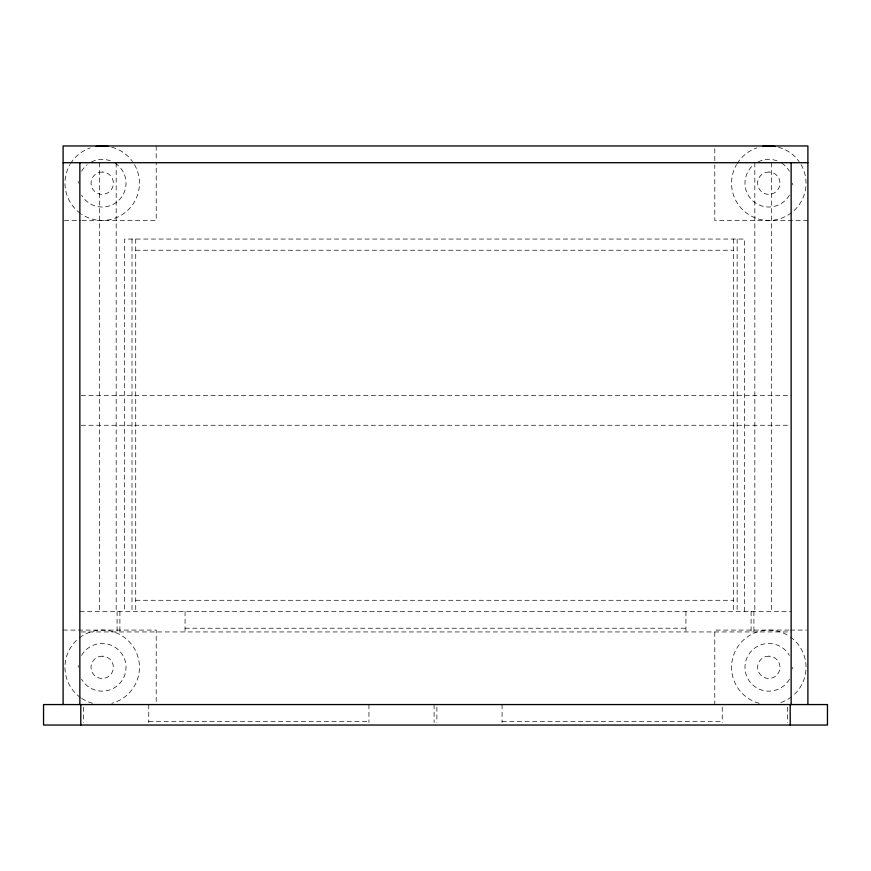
<?xml version="1.0" encoding="UTF-8"?>
<svg xmlns="http://www.w3.org/2000/svg" width="871" height="871" viewBox="0 0 871 871"><rect width="100%" height="100%" fill="white"/><g stroke="black" fill="none" stroke-linecap="round" stroke-linejoin="round"><path stroke-width="0.65" stroke-dasharray="4.36 3.27" d="M64.454 220.439L80.644 220.439M81.994 220.439L156.203 220.439L156.203 162.213M807.896 220.439L714.797 220.439L714.797 164.913M135.724 250.227L733.415 250.227M81.221 395.467L791.14 395.467M81.221 425.255L789.779 425.255M135.724 600.282L733.415 600.282M79.86 611.464L791.14 611.464M185.066 628.22L685.934 628.22M63.104 630.081L156.203 630.081L156.203 703.202M789.006 630.081L714.797 630.081L714.797 704.563M790.356 630.081L806.546 630.081M81.188 631.943L791.14 631.943M148.756 721.319L368.934 721.319M502.066 721.319L722.244 721.319M792.621 183.204L792.85 184.935M792.621 667.317L792.85 669.059M78.15 181.462L78.379 183.204M78.15 665.586L78.379 667.317M787.417 707.121L787.417 722.484M771.586 162.714L771.586 611.464M754.83 162.714L754.83 611.464M753.905 611.464L753.905 631.943M751.107 611.464L751.107 631.943M744.596 611.464L744.596 239.057L124.542 239.057L124.542 611.464M737.138 239.057L737.138 611.464M733.415 239.057L733.415 611.464M722.244 707.121L722.244 722.484M714.797 148.669L714.797 163.563M685.934 611.464L685.934 631.943M502.066 704.563L502.066 722.484M436.894 707.121L436.894 722.484M434.106 704.563L434.106 722.484M368.934 704.563L368.934 722.484M185.066 611.464L185.066 631.943M156.203 145.958L156.203 160.852M148.756 704.563L148.756 722.484M135.724 239.057L135.724 611.464M132 239.057L132 611.464M119.893 611.464L119.893 631.943M117.095 611.464L117.095 631.943M116.17 162.714L116.17 611.464M99.414 162.714L99.414 611.464M83.583 707.121L83.583 722.484M801.048 164.575A37.235 37.235 0 0 1 792.425 211.98M791.467 212.742A37.235 37.235 0 0 1 736.55 164.575M737.171 163.541A37.235 37.235 0 0 1 756.834 147.928M778.434 147.232A37.235 37.235 0 0 1 799.066 161.516M789.431 195.115A23.833 23.833 0 0 1 753.328 201.321A23.833 23.833 0 0 1 753.796 164.684M757.977 161.973A23.833 23.833 0 0 1 777.335 160.95M781.766 163.215A23.833 23.833 0 0 1 789.431 171.282M134.45 164.575A37.235 37.235 0 0 1 81.526 214.168M80.513 213.471A37.235 37.235 0 0 1 69.952 164.575M70.573 163.541A37.235 37.235 0 0 1 90.246 147.928M111.836 147.232A37.235 37.235 0 0 1 132.479 161.516M115.179 163.215A23.833 23.833 0 0 1 118.608 200.482A23.833 23.833 0 0 1 81.569 195.115M81.569 171.282A23.833 23.833 0 0 1 87.209 164.684M91.379 161.973A23.833 23.833 0 0 1 110.737 160.95M79.533 637.779A37.235 37.235 0 0 1 135.604 650.844A37.235 37.235 0 0 1 111.836 703.289M92.566 703.289A37.235 37.235 0 0 1 81.526 698.292M80.513 697.595A37.235 37.235 0 0 1 78.575 638.541M81.569 655.406A23.833 23.833 0 0 1 117.52 649.069A23.833 23.833 0 0 1 117.52 685.575A23.833 23.833 0 0 1 81.569 679.228M790.487 637.049A37.235 37.235 0 0 1 792.425 696.103M791.467 696.865A37.235 37.235 0 0 1 778.434 703.289M759.164 703.289A37.235 37.235 0 0 1 734.874 651.954A37.235 37.235 0 0 1 789.474 636.353M789.431 679.228A23.833 23.833 0 0 1 753.48 685.575A23.833 23.833 0 0 1 753.48 649.069A23.833 23.833 0 0 1 789.431 655.406M102.473 172.033L99.566 172.338A11.171 11.171 0 0 0 101.94 194.364L104.836 194.059A11.171 11.171 0 0 0 102.473 172.033M769.06 172.033L766.164 172.338A11.171 11.171 0 0 0 768.527 194.364L771.434 194.059A11.171 11.171 0 0 0 769.06 172.033M102.473 656.146L99.566 656.462A11.171 11.171 0 0 0 101.94 678.487L104.836 678.171A11.171 11.171 0 0 0 102.473 656.146M769.06 656.146L766.164 656.462A11.171 11.171 0 0 0 768.527 678.487L771.434 678.171A11.171 11.171 0 0 0 769.06 656.146"/><path stroke-width="1.31" d="M63.104 162.714L807.896 162.714M807.896 704.563L807.896 145.958L63.104 145.958L63.104 704.563M791.14 162.714L791.14 704.563M790.215 704.563L790.215 725.042M80.785 704.563L80.785 725.042M79.86 162.714L79.86 704.563M762.724 146.459A37.235 37.235 0 0 1 774.874 146.459M96.126 146.459A37.235 37.235 0 0 1 108.276 146.459M827.45 704.563L43.55 704.563L43.55 725.042L827.45 725.042L827.45 704.563"/></g></svg>
